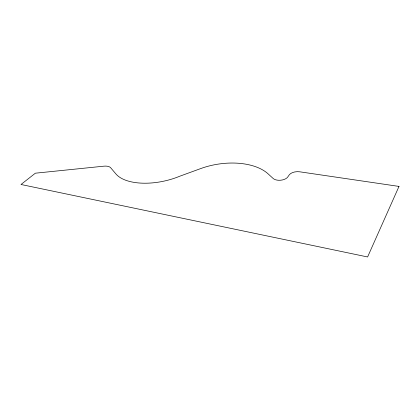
<?xml version="1.0" encoding="UTF-8"?>
<svg xmlns="http://www.w3.org/2000/svg" width="420" height="420" viewBox="0 0 420 420"><rect width="100%" height="100%" fill="white"/><g stroke="black" fill="none" stroke-linecap="round" stroke-linejoin="round"><path stroke-width="0.63" d="M399 186.417L367.6 256.966L21 184.49L35.369 173.192L103.945 166.168A9.697 4.688 -15.3 0 1 110.502 167.559L115.936 173.969A46.977 22.964 -12.2 0 0 179.86 176.179L200.807 168.541A52.532 29.059 -8.9 0 1 268.034 173.801L273.147 178.469A8.111 4.342 -5.3 0 0 280.739 180.217A8.111 4.342 -5.3 0 0 287.747 177.014L289.238 174.888A8.216 4.4 -4.3 0 1 299.744 171.806L399 186.417"/></g></svg>
